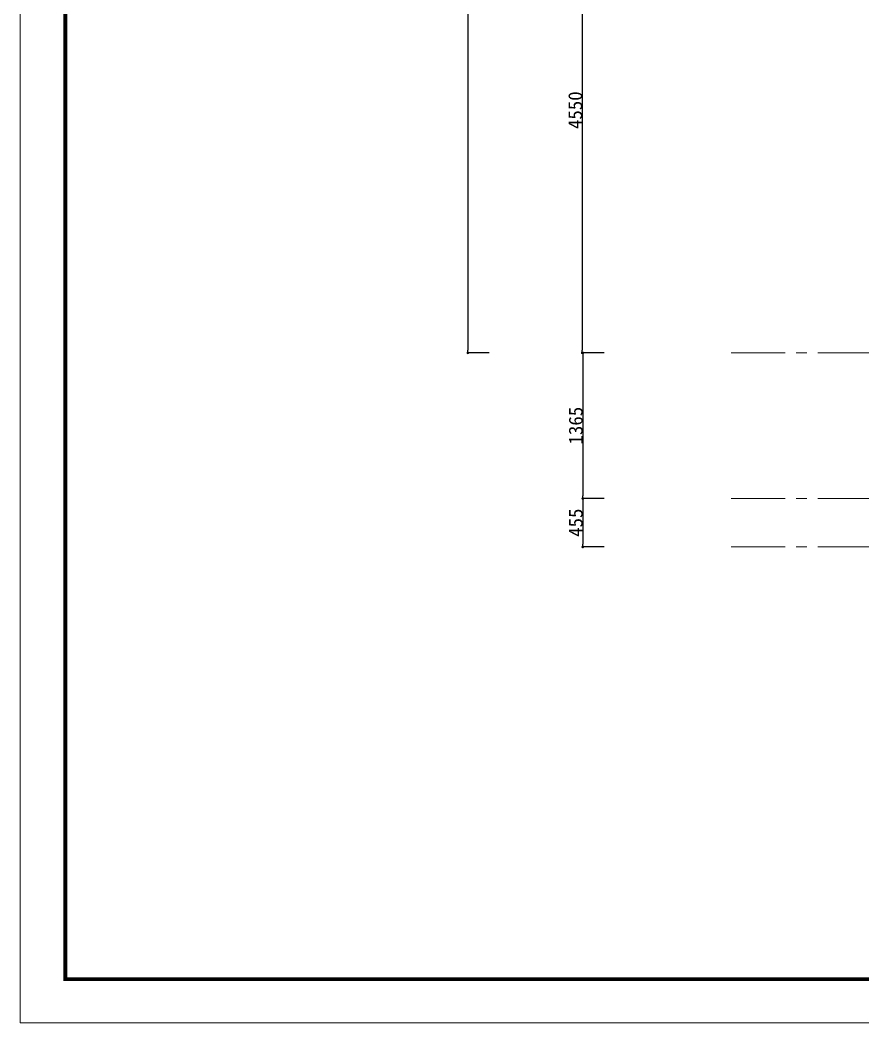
# Model space of a CAD drawing. Header units: millimetres. Extents: x -63086 to 144078, y -129912 to 13382.
# Drawn here: x 72776 to 80680, y -29967 to -20564 of the extents above; entities that cross this region are included whole.
import ezdxf

# ---------------------------------------------------------------- set-up
doc = ezdxf.new("R2010")
doc.units = ezdxf.units.MM
doc.linetypes.add('CENTERX2', pattern=[101.6, 63.5, -12.7, 12.7, -12.7])
doc.layers.get('0').update_dxf_attribs({"lineweight": 0})
for name, color, linetype, lineweight in [('001壁芯', 7, 'CENTERX2', 0), ('002寸法', 7, 'Continuous', 0), ('01用紙枠', 7, 'Continuous', 5)]:
    doc.layers.add(name, color=color, linetype=linetype, lineweight=lineweight)
doc.styles.get("Standard").update_dxf_attribs({"font": 'MS Mincho.ttf'})
doc.dimstyles.new('寸法', dxfattribs={"dimtxt": 70, "dimasz": 25, "dimexe": 1.5, "dimexo": 200, "dimtad": 1, "dimdec": 0, "dimtxsty": 'Standard', "dimblk": 'DOT', "dimcen": 2.5, "dimadec": 0, "dimazin": 0, "dimtfac": 1, "dimtdec": 0, "dimtmove": 0, "dimatfit": 3, "dimfxl": 200, "dimfxlon": 1, "dimarcsym": 0})

# ---------------------------------------------------------------- blocks, each defined once
blk = doc.blocks.new('_Dot')
at = {"color": 0, "linetype": 'ByBlock', "lineweight": -2}
blk.add_line((-0.5, 0), (-1, 0), dxfattribs=at)
at = {"color": 0, "linetype": 'ByBlock', "const_width": 0.5}
blk.add_lwpolyline([(-0.25, 0, 1), (0.25, 0, 1)], format="xyb", close=True, dxfattribs=at)
blk = doc.blocks.new('*D752')
at = {"layer": '002寸法', "color": 0, "lineweight": -2, "transparency": 16777216}
for p, q in [((78253.1, -23683.9), (78051.6, -23683.9)), ((78053.1, -23708.9), (78053.1, -25023.9)), ((78253.1, -25048.9), (78051.6, -25048.9))]:
    blk.add_line(p, q, dxfattribs=at)
at = {"layer": 'Defpoints', "color": 0, "transparency": 16777216}
for p in [(79443.9, -23683.9), (78053.1, -25048.9), (79443.9, -25048.9)]:
    blk.add_point(p, dxfattribs=at)
at = {"layer": '002寸法', "color": 0, "lineweight": -2, "transparency": 16777216, "xscale": 25, "yscale": 25, "zscale": 25}
for p, rotation in [((78053.1, -23683.9), 90), ((78053.1, -25048.9), 270)]:
    blk.add_blockref('_Dot', p, dxfattribs=dict(at, rotation=rotation))
at = {"layer": '002寸法', "color": 0, "transparency": 16777216, "insert": (77987.5, -24366.4), "char_height": 130, "attachment_point": 5, "rotation": 90}
blk.add_mtext('1365', dxfattribs=at)
blk = doc.blocks.new('*D753')
at = {"layer": '002寸法', "color": 0, "lineweight": -2, "transparency": 16777216}
for p, q in [((78253.1, -25048.9), (78051.6, -25048.9)), ((78053.1, -25073.9), (78053.1, -25478.9)), ((78253.1, -25503.9), (78051.6, -25503.9))]:
    blk.add_line(p, q, dxfattribs=at)
at = {"layer": 'Defpoints', "color": 0, "transparency": 16777216}
for p in [(79443.9, -25048.9), (78053.1, -25503.9), (79443.9, -25503.9)]:
    blk.add_point(p, dxfattribs=at)
at = {"layer": '002寸法', "color": 0, "lineweight": -2, "transparency": 16777216, "xscale": 25, "yscale": 25, "zscale": 25}
for p, rotation in [((78053.1, -25048.9), 90), ((78053.1, -25503.9), 270)]:
    blk.add_blockref('_Dot', p, dxfattribs=dict(at, rotation=rotation))
at = {"layer": '002寸法', "color": 0, "transparency": 16777216, "insert": (77987.5, -25276.4), "char_height": 130, "attachment_point": 5, "rotation": 90}
blk.add_mtext('455', dxfattribs=at)
blk = doc.blocks.new('*D743')
at = {"layer": '002寸法', "color": 0, "lineweight": -2, "transparency": 16777216}
for p, q in [((77175.2, -13673.9), (76973.7, -13673.9)), ((76975.2, -13698.9), (76975.2, -23658.9)), ((77175.2, -23683.9), (76973.7, -23683.9))]:
    blk.add_line(p, q, dxfattribs=at)
at = {"layer": 'Defpoints', "color": 0, "transparency": 16777216}
for p in [(78051.6, -13673.9), (76975.2, -23683.9), (78053.1, -23683.9)]:
    blk.add_point(p, dxfattribs=at)
at = {"layer": '002寸法', "color": 0, "lineweight": -2, "transparency": 16777216, "xscale": 25, "yscale": 25, "zscale": 25}
for p, rotation in [((76975.2, -13673.9), 90), ((76975.2, -23683.9), 270)]:
    blk.add_blockref('_Dot', p, dxfattribs=dict(at, rotation=rotation))
at = {"layer": '002寸法', "color": 0, "transparency": 16777216, "insert": (76909.6, -18678.9), "char_height": 130, "attachment_point": 5, "rotation": 90}
blk.add_mtext('10010', dxfattribs=at)
blk = doc.blocks.new('*D744')
at = {"layer": '002寸法', "color": 0, "lineweight": -2, "transparency": 16777216}
for p, q in [((78248.6, -19133.9), (78047.1, -19133.9)), ((78048.6, -19158.9), (78048.6, -23658.9)), ((78248.6, -23683.9), (78047.1, -23683.9))]:
    blk.add_line(p, q, dxfattribs=at)
at = {"layer": 'Defpoints', "color": 0, "transparency": 16777216}
for p in [(79443.9, -19133.9), (78048.6, -23683.9), (79443.9, -23683.9)]:
    blk.add_point(p, dxfattribs=at)
at = {"layer": '002寸法', "color": 0, "lineweight": -2, "transparency": 16777216, "xscale": 25, "yscale": 25, "zscale": 25}
for p, rotation in [((78048.6, -19133.9), 90), ((78048.6, -23683.9), 270)]:
    blk.add_blockref('_Dot', p, dxfattribs=dict(at, rotation=rotation))
at = {"layer": '002寸法', "color": 0, "transparency": 16777216, "insert": (77983, -21408.9), "char_height": 130, "attachment_point": 5, "rotation": 90}
blk.add_mtext('4550', dxfattribs=at)

msp = doc.modelspace()

# ---------------------------------------------------------------- linework, layer by layer
at = {"layer": '001壁芯', "ltscale": 8}
for p, q in [((79443.8784, -23683.8749), (82308.3022, -23683.8749)), ((79443.8784, -23683.8749), (82308.3022, -23683.8749)), ((79443.8784, -25048.8749), (84985.8022, -25048.8749)), ((79443.8784, -25048.8749), (84985.8022, -25048.8749)), ((79443.8784, -25503.8749), (88258.3022, -25503.8749)), ((79443.8784, -25503.8749), (88258.3022, -25503.8749))]:
    msp.add_line(p, q, dxfattribs=at)
at = {"layer": '01用紙枠'}
msp.add_lwpolyline([(72775.938, -8328.8045), (72775.938, -29966.5296), (103374.7412, -29966.5296), (103374.7412, -8328.8045)], close=True, dxfattribs=at)
msp.add_lwpolyline([(72775.938, -8328.8045), (72775.938, -29966.5296), (103374.7412, -29966.5296), (103374.7412, -8328.8045)], close=True, dxfattribs=at)
at = {"layer": '01用紙枠', "const_width": 36.4271}
msp.add_lwpolyline([(73201.0713, -29556.6026), (102949.6078, -29556.6026), (102949.6078, -8738.7315), (73201.0713, -8738.7315)], close=True, dxfattribs=at)
msp.add_lwpolyline([(73201.0713, -29556.6026), (102949.6078, -29556.6026), (102949.6078, -8738.7315), (73201.0713, -8738.7315)], close=True, dxfattribs=at)
msp.add_lwpolyline([(73201.0713, -29556.6026), (102949.6078, -29556.6026), (102949.6078, -8738.7315), (73201.0713, -8738.7315)], close=True, dxfattribs=at)
at = {"layer": '01用紙枠', "lineweight": 5, "const_width": 36.4271}
msp.add_lwpolyline([(73201.0713, -29556.6026), (102949.6078, -29556.6026), (102949.6078, -8738.7315), (73201.0713, -8738.7315)], close=True, dxfattribs=at)
msp.add_lwpolyline([(73201.0713, -29556.6026), (102949.6078, -29556.6026), (102949.6078, -8738.7315), (73201.0713, -8738.7315)], close=True, dxfattribs=at)

# ---------------------------------------------------------------- dimensions: what is measured, and where the dimension line sits
at = {"layer": '002寸法'}
for base, p1, p2, picture, middle in [((76975.1932, -23683.8749), (78051.5883, -13673.8749), (78053.0883, -23683.8749), '*D743', (76909.5682, -18678.8749)), ((78048.5883, -23683.8749), (79443.8784, -19133.8749), (79443.8784, -23683.8749), '*D744', (77982.9633, -21408.8749)), ((78053.0883, -25048.8749), (79443.8784, -23683.8749), (79443.8784, -25048.8749), '*D752', (77987.4633, -24366.3749)), ((78053.0883, -25503.8749), (79443.8784, -25048.8749), (79443.8784, -25503.8749), '*D753', (77987.4633, -25276.3749))]:
    dim = msp.add_linear_dim(base=base, p1=p1, p2=p2, angle=90, dimstyle='寸法', override={"dimtxt": 130}, dxfattribs=at)
    dim.commit()
    dim.dimension.update_dxf_attribs({"geometry": picture, "text_midpoint": middle})

doc.saveas('drawing.dxf')
